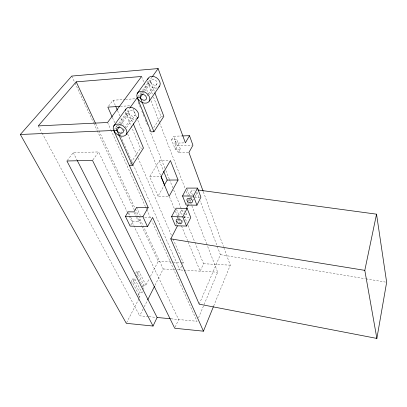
<?xml version="1.0" encoding="UTF-8"?>
<svg xmlns="http://www.w3.org/2000/svg" width="407" height="407" viewBox="0 0 407 407"><rect width="100%" height="100%" fill="white"/><g stroke="black" fill="none" stroke-linecap="round" stroke-linejoin="round"><path stroke-width="0.31" stroke-dasharray="2.04 1.53" d="M213.66 306.059L230.281 265.171L223.713 247.278M198.524 317.781L217.684 272.217L206.878 244.424M199.216 304.166L220.38 254.655L200.213 200.941M175.203 327.162L178.612 319.526L133.842 225.722M194.943 242.501L203.525 263.721L200.198 271.174L187.825 241.239M181.654 266.01L179.772 269.958L133.013 164.113M182.728 263.751L183.267 262.627L172.446 237.596M148.413 316.646L139.703 315.817L143.101 309.045M144.236 306.786L147.349 300.58M154.991 285.338L163.197 268.971L143.391 226.363M182.534 221.428L183.109 220.299M184.264 218.035L186.279 214.072M193.35 200.158L193.89 199.099M194.968 196.978L196.586 193.798M178.617 223.621L180.067 220.798M188.472 204.416L190.786 199.898M191.076 199.333L192.236 197.069M126.587 322.751L139.067 298.489M139.357 297.924L139.937 296.795L132.799 283.033L134.895 279.116L132.651 278.963L131.151 281.756M132.651 278.963L139.743 292.709L141.951 292.882L142.521 291.778M145.915 285.185L139.011 271.413L136.788 271.276L143.722 285.027L145.915 285.185L149.344 278.51M150.488 276.287L158.216 261.269L141.84 226.185M138.299 295.502L139.743 292.709M142.872 286.665L143.722 285.027M176.012 224.623L177.177 222.375M177.467 221.81L179.497 217.867M186.665 203.988L188.024 201.348M188.299 200.819L190.206 197.125L193.986 197.151M177.065 218.467L177.945 216.778M178.235 216.214L180.581 211.701M188.599 196.266L191.066 191.514M142.292 288.889L143.941 289.011L136.966 275.244L139.011 271.413M135.612 273.458L136.788 271.276M167.903 196.225L158.043 196.159L163.848 185.958M130.739 225.117L132.814 221.571L138.517 221.713L141.122 217.201M188.288 152.477L178.307 152.727L180.382 149.125L176.801 139.601L171.54 139.779L175.168 149.267L180.382 149.125M175.168 149.267L177.243 145.726L173.662 136.259L181.893 135.953M178.307 152.727L174.679 143.183L176.801 139.601M171.54 139.779L173.662 136.259M158.043 196.159L149.735 176.73L159.346 160.75L169.19 160.562M129.996 164.311L130.672 163.263M131.008 162.739L140.486 148.112L142.282 148.056M153.765 127.615L160.969 116.499L153.454 96.932M124.298 130.713L125.015 129.68M126.455 127.62L135.093 115.242M149.522 94.561L156.776 84.168M119.19 135.572L120.274 134.03M120.635 133.511L122.436 130.937M122.797 130.423L124.242 128.363M124.603 127.849L131.1 118.579M147.034 95.843L148.123 94.287M148.489 93.768L152.859 87.53M119.79 126.236L120.523 125.208M120.889 124.695L128.922 113.405A3.683 2.595 36.2 0 1 132.494 110.531A3.683 2.595 36.2 0 1 134.646 115.756A3.683 2.595 36.2 0 1 128.912 113.385L125.844 113.578L140.486 148.112M142.832 93.859L144.307 91.789M144.673 91.275L150.931 82.479A3.47 2.59 37.8 0 1 154.431 79.584A3.47 2.59 37.8 0 1 156.334 84.681A3.47 2.59 37.8 0 1 150.926 82.458L147.985 82.707L152.539 94.561M118.31 126.094L119.775 124.043M120.141 123.53L128.933 111.223M141.407 93.763L143.254 91.183M143.62 90.664L151.007 80.332M114.459 129.451L118.498 123.82M118.864 123.306L129.889 107.936M137.983 96.647L142.058 90.97M142.43 90.451L151.964 77.152M92.877 159.951L98.626 151.933L127.289 211.996M67.267 160.49L73.245 152.62L98.626 151.933M108.577 106.13L113.07 100.224L124.939 99.445M125.56 99.405L136.803 98.662M120.441 106.349L130.53 105.734M160.969 116.499L162.688 116.407M174.679 143.183L184.122 142.877M177.243 145.726L191.682 145.294M149.735 176.73L160.409 176.648M194.612 197.156L199.654 197.192M183.45 217.384L189.55 217.516M144.75 217.282L151.399 217.43M158.216 261.269L172.619 262.047M173.245 262.083L181.39 262.525M182.015 262.556L183.267 262.627M203.525 263.721L230.281 265.171M163.197 268.971L174.862 269.663M177.315 269.81L183.486 270.177M184.106 270.217L217.684 272.217M135.287 275.132L136.966 275.244M130.55 282.87L132.799 283.033M138.828 296.708L139.937 296.795M149.033 316.707L155.871 317.358M171.026 318.803L197.049 321.286L151.918 221.021M220.38 254.655L365.4 278.744M366.02 278.851L385.398 282.071M38.273 125.911L41.865 132.636M42.165 133.196L139.703 315.817M134.895 279.116L141.951 292.882M73.245 152.62L76.989 159.987M127.559 212.566L128.927 215.425M129.197 216L133.567 225.147M128.683 212.892L130.489 216.687M130.749 217.231L132.814 221.571M134.178 212.459L136.218 216.814M136.477 217.358L138.517 221.713M71.764 76.073L74.715 82.402M74.985 82.977L93.508 122.66M93.778 123.235L96.998 130.138M97.268 130.713L134.32 210.083M135.394 212.383L141.57 225.61M95.757 123.881L98.698 130.215M98.967 130.789L135.099 208.516M135.363 209.091L138.309 215.425M138.578 216L143.127 225.788M136.594 207.407L140.323 215.471M107.57 122.502L110.704 129.457M110.963 130.037L145.396 206.532M145.66 207.112L146.439 208.852M146.703 209.432L150.875 218.707M112.454 117.587L115.023 123.402M116.051 125.727L116.565 126.892M119.648 133.867L120.421 135.612M120.675 136.197L132.753 163.528M113.07 100.224L115.583 106.049M117.598 110.704L119.862 115.944M120.869 118.269L123.886 125.254M127.661 133.984L137.729 157.27M137.978 157.85L171.444 235.266M128.922 113.405L133.038 123.199M133.003 108.593L136.884 117.984M137.856 120.33L160.658 175.503M169.388 196.632L174.486 208.959M175.453 211.304L177.396 216M177.635 216.59L178.363 218.35M178.607 218.935L181.278 225.392M181.517 225.982L187.581 240.654M176.521 209.351L179.324 216.168M159.346 160.75L163.395 170.696M138.232 102.198L140.379 107.504M141.809 111.04L143.951 116.346M145.38 119.882L147.527 125.188M149.435 129.904L164.921 168.223M165.873 170.579L169.21 178.836M169.449 179.426L172.787 187.678M173.738 190.033L183.267 213.614M184.223 215.975L187.083 223.046M188.034 225.407L194.709 241.911M141.58 76.485L143.88 82.397M144.109 82.992L148.245 93.635M151.007 100.727L159.285 122.019M159.513 122.609L185.266 188.838M186.182 191.204L187.795 195.345M189.403 199.481L190.323 201.847M190.552 202.437L206.649 243.834M187.149 189.219L189.55 195.431M150.931 82.479L154.65 92.236M196.886 192.089L199.328 198.58M203.358 191.819L223.494 246.683M137.271 118.264A7.367 5.189 36.2 0 1 130.245 118.183A7.367 5.189 36.2 0 1 125.392 112.011M157.092 87.932A6.939 5.179 37.8 0 1 150.325 85.963A6.939 5.179 37.8 0 1 147.644 79.706M186.192 212.937A3.098 2.015 27 0 1 185.027 215.1M182.133 214.458A3.098 2.015 27 0 1 180.83 211.233A3.098 2.015 27 0 1 184.732 211.304M196.52 192.664A3.002 2.03 27.2 0 1 194.683 194.917M193.228 194.607A3.002 2.03 27.2 0 1 191.071 191.504A3.002 2.03 27.2 0 1 194.429 190.69"/><path stroke-width="0.61" d="M177.462 225.88L170.798 238.873L199.216 304.166L376.867 338.431L386.65 282.275L376.536 214.174L197.888 189.983M376.867 338.431L364.804 270.36L376.536 214.174M182.529 135.928L189.494 135.673L185.378 142.837L158.12 68.569L71.764 76.073L20.35 134.488L126.297 323.316L153.032 326.043L66.89 160.979L92.521 160.45L174.715 328.251L203.449 331.181L213.421 306.644M153.032 326.043L157.117 317.475L77.279 160.551M186.523 226.058L190.771 217.542L187.139 208.379L176.053 208.211L171.591 216.641L175.432 225.753L186.523 226.058L182.789 216.88L187.139 208.379M196.937 205.179L200.916 197.202L197.517 188.095L186.711 188.09L182.529 195.981L186.121 205.042L196.937 205.179L193.447 196.052L197.517 188.095M147.629 300.015L154.421 286.467M186.442 208.369L188.182 204.98M178.078 179.996L169.134 196.23L161.035 176.643L170.421 160.536L178.078 179.996L167.206 180.057L164.153 185.424M113.726 130.474L148.194 207.585L136.594 207.407L133.923 211.915L128.169 211.808L125.427 216.356L130.143 226.129L147.487 226.633L152.61 217.455L203.449 331.181M147.487 226.633L142.938 216.738L148.194 207.585M129.314 165.354L132.367 165.303L143.473 148.026L133.282 123.779M153.948 131.736L140.257 97.482A3.571 2.595 36.9 0 1 143.788 94.592A3.571 2.595 36.9 0 1 145.813 99.756A3.571 2.595 36.9 0 1 140.247 97.461L137.24 97.68L151.022 131.853L153.948 131.736L163.833 116.351L154.874 92.827M126.399 134.315L138.166 117.247M149.227 101.201L159.651 86.081M20.35 134.488L116.87 130.342L119.429 126.75M140.257 97.482L142.465 94.378M130.255 107.423L137.24 97.68M152.33 76.648L158.12 68.569M113.645 126.078L125.844 109.208M137.312 93.345L148.117 78.409M76.221 81.853L38.273 125.911L107.57 122.502L141.58 76.485L76.221 81.853L95.487 123.306M119.811 106.39L107.83 107.117L112.2 117.002M182.529 195.981L193.447 196.052M171.591 216.641L182.789 216.88M125.427 216.356L142.938 216.738M157.117 317.475L170.391 318.742M170.798 238.873L364.804 270.36M116.87 130.342L132.367 165.303M115.837 106.629L117.348 110.119M160.897 176.089L164.54 184.895M163.634 171.281L167.206 180.057M203.139 191.224L188.914 152.462L192.938 145.253L189.494 135.673M125.392 110.521A7.367 5.189 36.2 0 1 134.631 108.684A7.367 5.189 36.2 0 1 137.271 118.264M147.644 79.706A6.939 5.179 37.8 0 1 156.527 77.722A6.939 5.179 37.8 0 1 158.766 87.098M113.685 130.382A7.601 5.184 35.4 0 0 125.504 135.328A7.601 5.184 35.4 0 0 120.945 124.766A7.601 5.184 35.4 0 0 113.685 130.382M116.86 130.316A3.8 2.59 35.4 0 0 122.772 132.768A3.8 2.59 35.4 0 0 120.472 127.493A3.8 2.59 35.4 0 0 116.86 130.316M137.21 97.599A7.148 5.189 36.9 0 0 148.336 102.218A7.148 5.189 36.9 0 0 144.327 91.896A7.148 5.189 36.9 0 0 137.21 97.599M176.623 221.871A3.139 2.01 27 0 0 181.71 223.026A3.139 2.01 27 0 0 178.892 219.164A3.139 2.01 27 0 0 176.623 221.871M187.347 201.139A3.037 2.025 27.1 0 0 192.292 202.218A3.037 2.025 27.1 0 0 189.611 198.397A3.037 2.025 27.1 0 0 187.347 201.139"/></g></svg>
